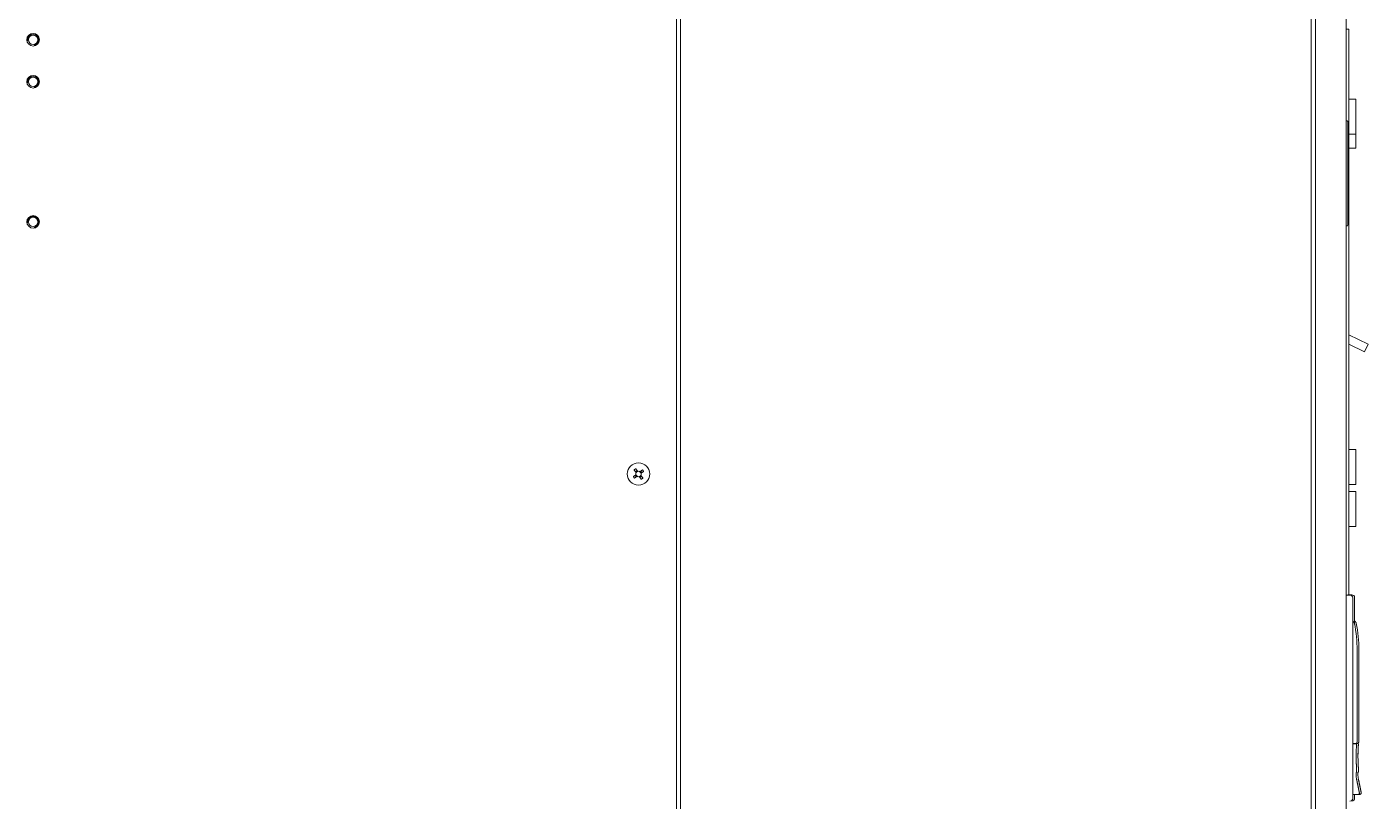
# Model space of a CAD drawing. Header units: millimetres. Extents: x 0 to 10092, y 0 to 7128.
# Drawn here: x 1191 to 2148, y 3208 to 3760 of the extents above; entities that cross this region are included whole.
import ezdxf

# ---------------------------------------------------------------- set-up
doc = ezdxf.new("R2010")
doc.units = ezdxf.units.MM
doc.header["$LTSCALE"] = 12
doc.layers.add('가시적인 것(ISO)', color=3, linetype='Continuous', lineweight=5, true_color=0x00ff00)
doc.layers.add('가시적인 좁은 것(ISO)', color=3, linetype='Continuous', lineweight=5, true_color=0x00ff00)

msp = doc.modelspace()

# ---------------------------------------------------------------- linework, layer by layer
at = {"layer": '가시적인 것(ISO)'}
for p, q in [((2107.443, 4031.209), (2107.443, 2631.209)), ((2110.443, 2541.209), (2110.443, 4031.209)), ((2132.443, 4031.209), (2132.443, 2541.209)), ((1654.443, 2934.209), (1654.443, 3948.209)), ((1657.443, 3951.209), (1657.443, 2931.209)), ((2132.443, 3756.295), (2132.453, 3756.295)), ((2132.453, 3758.709), (2134.443, 3758.709)), ((2134.443, 3355.004), (2134.443, 3758.709)), ((2132.443, 3750.027), (2132.453, 3750.027)), ((2132.453, 3750.027), (2132.453, 3724.849)), ((2132.443, 3724.849), (2132.453, 3724.849)), ((2132.443, 3714.156), (2132.453, 3714.156)), ((2132.453, 3714.156), (2132.453, 3705.517)), ((2132.443, 3705.517), (2132.453, 3705.517)), ((2132.453, 3705.517), (2132.453, 3693.809)), ((2134.443, 3708.709), (2139.443, 3708.709)), ((2139.443, 3683.709), (2139.443, 3708.709)), ((2133.043, 3693.309), (2132.443, 3693.309)), ((2133.543, 3692.809), (2133.543, 3618.809)), ((2134.443, 3683.709), (2139.443, 3683.709)), ((2139.443, 3673.709), (2139.443, 3683.709)), ((2134.443, 3673.709), (2139.443, 3673.709)), ((2133.043, 3618.309), (2132.443, 3618.309)), ((2132.443, 3616.656), (2132.453, 3616.656)), ((2132.443, 3607.964), (2132.453, 3607.964)), ((2132.443, 3566.404), (2132.453, 3566.404)), ((2132.443, 3559.188), (2132.453, 3559.188)), ((2134.443, 3540.656), (2148.139, 3533.778)), ((2145.447, 3528.416), (2134.443, 3533.942)), ((2148.139, 3533.778), (2145.447, 3528.416)), ((2132.443, 3517.628), (2132.453, 3517.628)), ((2134.443, 3458.709), (2139.443, 3458.709)), ((2139.443, 3433.709), (2139.443, 3458.709)), ((1624.503, 3438.226), (1623.809, 3439.125)), ((1623.835, 3439.324), (1625.588, 3440.676)), ((1625.785, 3442.197), (1624.433, 3443.95)), ((1624.459, 3444.149), (1625.359, 3444.843)), ((1626.455, 3439.551), (1624.702, 3438.2)), ((1625.896, 3439.138), (1625.046, 3440.24)), ((1625.371, 3442.756), (1626.474, 3443.606)), ((1625.558, 3444.817), (1626.909, 3443.064)), ((1629.327, 3437.601), (1627.976, 3439.354)), ((1629.514, 3439.662), (1628.412, 3438.812)), ((1628.431, 3442.867), (1630.184, 3444.219)), ((1628.99, 3443.281), (1629.84, 3442.178)), ((1629.101, 3440.221), (1630.452, 3438.468)), ((1631.051, 3443.094), (1629.298, 3441.743)), ((1630.426, 3438.269), (1629.527, 3437.576)), ((1630.383, 3444.193), (1631.076, 3443.293)), ((2134.443, 3433.709), (2139.443, 3433.709)), ((2134.443, 3428.709), (2139.443, 3428.709)), ((2139.443, 3403.709), (2139.443, 3428.709)), ((2134.443, 3403.709), (2139.443, 3403.709)), ((2135.16, 3354.785), (2132.443, 3354.809)), ((2133.743, 3354.798), (2133.743, 3355.01)), ((2136.46, 3354.987), (2133.743, 3355.01)), ((2137.143, 3338.209), (2137.143, 3352.786)), ((2138.443, 3338.41), (2138.443, 3352.987)), ((2137.143, 3338.209), (2137.143, 3224.209)), ((2138.443, 3338.41), (2138.443, 3333.834)), ((2138.443, 3333.252), (2138.443, 3333.252)), ((2140.243, 3315.409), (2140.243, 3250.209)), ((2141.543, 3315.61), (2141.543, 3250.41)), ((2137.778, 3248.709), (2137.143, 3248.709)), ((2137.143, 3248.622), (2137.811, 3248.616)), ((2137.778, 3248.709), (2138.275, 3248.709)), ((2138.275, 3248.709), (2138.743, 3248.709)), ((2138.443, 3248.709), (2138.443, 3248.611)), ((2139.493, 3248.91), (2139.575, 3248.91)), ((2139.575, 3248.91), (2140.043, 3248.91)), ((2139.843, 3248.103), (2139.843, 3247.803)), ((2141.143, 3248.304), (2141.143, 3248.004)), ((2141.143, 3248.004), (2141.143, 3247.803)), ((2139.843, 3231.616), (2139.843, 3228.457)), ((2141.143, 3231.817), (2141.143, 3228.659)), ((2141.143, 3228.659), (2141.143, 3228.457)), ((2137.143, 3209.633), (2137.143, 3224.209)), ((2139.922, 3223.041), (2139.922, 3223.041)), ((2139.922, 3223.041), (2139.951, 3222.9)), ((2141.222, 3223.242), (2141.222, 3223.242)), ((2141.222, 3223.242), (2141.251, 3223.101)), ((2136.46, 3207.834), (2136.009, 3207.83)), ((2141.127, 3212.516), (2137.143, 3212.377)), ((2142.427, 3212.516), (2138.443, 3212.377)), ((2138.443, 3209.834), (2138.443, 3212.422)), ((2142.427, 3212.717), (2141.596, 3212.688))]:
    msp.add_line(p, q, dxfattribs=at)
for centre, radius in [((1195.443, 3751.209), 4.5), ((1195.443, 3751.209), 3.323), ((1195.443, 3721.209), 4.5), ((1195.443, 3721.209), 3.323), ((1195.443, 3621.209), 4.5), ((1195.443, 3621.209), 3.323), ((1627.443, 3441.209), 8), ((1627.443, 3441.209), 8)]:
    msp.add_circle(centre, radius, dxfattribs=at)
for centre, radius, start, end in [((2133.043, 3692.809), 0.5, 0, 90), ((2133.043, 3618.809), 0.5, 270, 0), ((1623.922, 3439.212), 0.142, 127.628657, 217.628657), ((1624.546, 3444.037), 0.142, 127.628657, 217.628657), ((1624.615, 3438.312), 0.142, 217.628657, 307.628657), ((1625.057, 3440.249), 0.0142, 127.628657, 217.628657), ((1625.446, 3444.73), 0.142, 37.628657, 127.628657), ((1625.38, 3442.745), 0.0142, 127.628657, 217.628657), ((1627.443, 3441.209), 1.93, 149.213318, 196.043995), ((1627.443, 3441.209), 1.93, 196.043995, 239.21332), ((1627.443, 3441.209), 1.93, 106.043995, 149.213318), ((1625.907, 3439.147), 0.0142, 217.628657, 307.628657), ((1627.443, 3441.209), 1.93, 239.213318, 286.043995), ((1626.482, 3443.595), 0.0142, 37.628657, 127.628657), ((1627.443, 3441.209), 1.93, 59.213318, 106.043995), ((1627.443, 3441.209), 1.93, 286.043993, 329.213318), ((1628.403, 3438.824), 0.0142, 217.628657, 307.628657), ((1627.443, 3441.209), 1.93, 16.043995, 59.213318), ((1628.979, 3443.272), 0.0142, 37.628657, 127.628657), ((1627.443, 3441.209), 1.93, 329.213318, 16.043995), ((1629.44, 3437.688), 0.142, 217.628657, 307.628657), ((1629.505, 3439.673), 0.0142, 307.628657, 37.628657), ((1629.828, 3442.17), 0.0142, 307.628657, 37.628657), ((1630.27, 3444.106), 0.142, 37.628657, 127.628657), ((1630.34, 3438.382), 0.142, 307.628657, 37.628657), ((1630.964, 3443.206), 0.142, 307.628657, 37.628657), ((2135.143, 3352.786), 2, 0, 89.5), ((2136.443, 3352.987), 2, 0, 89.5), ((2045.041, 3315.409), 95.202, 0, 11.637031), ((2046.341, 3315.61), 95.202, 0, 11.637031), ((2138.743, 3250.209), 1.5, 270, 0), ((2140.043, 3250.41), 1.5, 270, 0), ((2139.543, 3231.616), 0.3, 7.091297, 7.74024), ((2140.843, 3231.817), 0.3, 7.091297, 7.74024), ((2135.143, 3209.633), 2, 270.5, 0), ((2136.443, 3209.834), 2, 270.5, 0)]:
    msp.add_arc(centre, radius, start, end, dxfattribs=at)
for centre, major_axis, ratio, start_param, end_param in [((2139.494, 3223.82), (0.298, 0.035), 0.0040812, 0, 0.0111792), ((2149.878, 3225.043), (1.108, -10.101), 0.9993357, 4.7202947, 4.8054241), ((2149.878, 3225.043), (-1.108, 10.101), 0.9993357, 1.5787037, 1.6638293), ((2140.794, 3224.022), (0.298, 0.035), 0.0040812, 0, 0.0111792), ((2151.178, 3225.244), (1.108, -10.101), 0.9993357, 4.7202947, 4.8054241), ((2151.178, 3225.244), (-1.108, 10.101), 0.9993357, 1.5787037, 1.6638293)]:
    msp.add_ellipse(centre, major_axis=major_axis, ratio=ratio, start_param=start_param, end_param=end_param, dxfattribs=at)
for points, degree in [([(2132.453, 3762.195), (2132.453, 3759.403), (2132.453, 3757.538), (2132.453, 3756.295)], 2), ([(2132.453, 3617.809), (2132.453, 3617.117), (2132.453, 3616.656)], 2), ([(2132.453, 3607.964), (2132.453, 3603.94), (2132.453, 3597.904), (2132.453, 3587.158)], 2), ([(2132.453, 3587.158), (2132.453, 3576.571), (2132.453, 3570.471), (2132.453, 3566.404)], 2), ([(2132.453, 3559.188), (2132.453, 3555.164), (2132.453, 3549.127), (2132.453, 3538.382)], 2), ([(2132.453, 3538.382), (2132.453, 3527.794), (2132.453, 3521.695), (2132.453, 3517.628)], 2), ([(2139.843, 3247.803), (2139.843, 3247.803), (2139.843, 3247.803), (2139.843, 3247.803)], 3), ([(2141.143, 3248.004), (2141.143, 3248.004), (2141.143, 3248.004), (2141.143, 3248.004)], 3), ([(2141.143, 3247.803), (2141.143, 3247.803), (2141.143, 3247.803), (2141.143, 3247.803)], 3), ([(2139.569, 3239.436), (2139.57, 3239.006), (2139.574, 3238.575), (2139.579, 3238.153)], 3), ([(2139.591, 3242.017), (2139.583, 3241.603), (2139.577, 3241.178), (2139.574, 3240.749)], 3), ([(2140.869, 3239.637), (2140.87, 3239.207), (2140.874, 3238.776), (2140.879, 3238.354)], 3), ([(2140.891, 3242.219), (2140.883, 3241.804), (2140.877, 3241.379), (2140.874, 3240.951)], 3), ([(2140.891, 3242.017), (2140.883, 3241.603), (2140.877, 3241.178), (2140.874, 3240.749)], 3), ([(2139.506, 3226.892), (2139.505, 3226.798), (2139.506, 3226.703), (2139.508, 3226.608)], 3), ([(2139.508, 3226.608), (2139.513, 3226.44), (2139.522, 3226.272), (2139.535, 3226.104)], 3), ([(2139.535, 3226.104), (2139.546, 3225.972), (2139.559, 3225.841), (2139.574, 3225.71)], 3), ([(2140.806, 3227.093), (2140.805, 3226.999), (2140.806, 3226.904), (2140.808, 3226.809)], 3), ([(2140.808, 3226.809), (2140.813, 3226.641), (2140.822, 3226.473), (2140.835, 3226.305)], 3), ([(2140.835, 3226.305), (2140.846, 3226.174), (2140.859, 3226.042), (2140.874, 3225.911)], 3), ([(2140.874, 3225.911), (2140.947, 3225.293), (2141.019, 3224.675), (2141.092, 3224.057)], 3), ([(2139.574, 3225.71), (2139.647, 3225.092), (2139.719, 3224.474), (2139.792, 3223.856)], 3)]:
    msp.add_open_spline(points, degree=degree, dxfattribs=at)
for points, knots in [([(2137.143, 3336.035), (2137.28, 3335.974), (2137.41, 3335.897), (2137.699, 3335.679), (2137.85, 3335.522), (2138.092, 3335.173), (2138.186, 3334.976), (2138.261, 3334.72), (2138.275, 3334.666), (2138.286, 3334.613)], [0.08368968, 0.08368968, 0.08368968, 0.08368968, 0.12849057, 0.12849057, 0.19221922, 0.19221922, 0.25594646, 0.25594646, 0.27242895, 0.27242895, 0.27242895, 0.27242895]), ([(2138.443, 3336.236), (2138.58, 3336.175), (2138.71, 3336.098), (2138.999, 3335.881), (2139.15, 3335.723), (2139.392, 3335.374), (2139.486, 3335.178), (2139.561, 3334.921), (2139.575, 3334.868), (2139.586, 3334.814)], [0.08368968, 0.08368968, 0.08368968, 0.08368968, 0.12849057, 0.12849057, 0.19221922, 0.19221922, 0.25594646, 0.25594646, 0.27242895, 0.27242895, 0.27242895, 0.27242895]), ([(2137.811, 3248.616), (2137.873, 3248.616), (2137.934, 3248.615), (2137.995, 3248.614), (2138.021, 3248.614), (2138.047, 3248.614), (2138.073, 3248.614), (2138.141, 3248.613), (2138.209, 3248.613), (2138.274, 3248.612), (2138.29, 3248.612), (2138.307, 3248.612), (2138.323, 3248.612), (2138.394, 3248.611), (2138.462, 3248.61), (2138.526, 3248.61), (2138.533, 3248.61), (2138.541, 3248.61), (2138.549, 3248.61), (2138.619, 3248.609), (2138.683, 3248.608), (2138.74, 3248.608), (2138.797, 3248.607), (2138.847, 3248.607), (2138.889, 3248.607), (2138.892, 3248.607), (2138.896, 3248.607), (2138.899, 3248.607), (2138.936, 3248.606), (2138.966, 3248.606), (2138.989, 3248.606), (2138.993, 3248.606), (2138.997, 3248.606), (2139.001, 3248.606), (2139.019, 3248.606), (2139.03, 3248.605), (2139.035, 3248.605)], [0, 0, 0, 0, 0.0993052, 0.0993052, 0.0993052, 0.1428571, 0.1428571, 0.1428571, 0.2565126, 0.2565126, 0.2565126, 0.2857143, 0.2857143, 0.2857143, 0.4132418, 0.4132418, 0.4132418, 0.4285714, 0.4285714, 0.4285714, 0.5714286, 0.5714286, 0.5714286, 0.7142857, 0.7142857, 0.7142857, 0.7266616, 0.7266616, 0.7266616, 0.8571429, 0.8571429, 0.8571429, 0.883636, 0.883636, 0.883636, 1, 1, 1, 1]), ([(2139.035, 3248.605), (2139.167, 3248.604), (2139.257, 3248.603), (2139.306, 3248.603), (2139.308, 3248.603), (2139.31, 3248.603), (2139.312, 3248.603), (2139.336, 3248.603), (2139.342, 3248.603), (2139.347, 3248.603)], [0, 0, 0, 0, 0.31768194, 0.31768194, 0.31768194, 0.33333333, 0.33333333, 0.33333333, 0.50000067, 0.50000067, 0.50000067, 0.50000067]), ([(2139.035, 3248.605), (2139.035, 3248.605), (2139.035, 3248.605), (2139.036, 3248.605), (2139.036, 3248.605), (2139.037, 3248.605), (2139.038, 3248.605), (2139.039, 3248.605), (2139.04, 3248.605), (2139.044, 3248.605), (2139.047, 3248.605), (2139.106, 3248.605), (2139.154, 3248.604), (2139.248, 3248.604), (2139.288, 3248.603), (2139.33, 3248.603), (2139.341, 3248.603), (2139.346, 3248.603), (2139.346, 3248.603), (2139.347, 3248.603)], [0, 0, 0, 0, 0.00060261, 0.00060261, 0.00180784, 0.00180784, 0.0042183, 0.0042183, 0.0090392, 0.0090392, 0.02027566, 0.02027566, 0.25999878, 0.25999878, 0.57964213, 0.57964213, 0.79272711, 0.79272711, 0.86375292, 0.86375292, 0.86375292, 0.86375292]), ([(2139.298, 3248.816), (2139.323, 3248.815), (2139.348, 3248.815), (2139.373, 3248.815), (2139.441, 3248.814), (2139.509, 3248.814), (2139.574, 3248.813), (2139.59, 3248.813), (2139.607, 3248.813), (2139.623, 3248.813), (2139.694, 3248.812), (2139.762, 3248.812), (2139.826, 3248.811), (2139.833, 3248.811), (2139.841, 3248.811), (2139.849, 3248.811), (2139.919, 3248.81), (2139.983, 3248.81), (2140.04, 3248.809), (2140.097, 3248.809), (2140.147, 3248.808), (2140.189, 3248.808), (2140.192, 3248.808), (2140.196, 3248.808), (2140.199, 3248.808), (2140.236, 3248.807), (2140.266, 3248.807), (2140.289, 3248.807), (2140.293, 3248.807), (2140.297, 3248.807), (2140.301, 3248.807), (2140.319, 3248.807), (2140.33, 3248.807), (2140.335, 3248.807)], [0.10109275, 0.10109275, 0.10109275, 0.10109275, 0.14285714, 0.14285714, 0.14285714, 0.2565126, 0.2565126, 0.2565126, 0.28571429, 0.28571429, 0.28571429, 0.41324176, 0.41324176, 0.41324176, 0.42857143, 0.42857143, 0.42857143, 0.57142857, 0.57142857, 0.57142857, 0.71428571, 0.71428571, 0.71428571, 0.72666163, 0.72666163, 0.72666163, 0.85714286, 0.85714286, 0.85714286, 0.88363603, 0.88363603, 0.88363603, 1, 1, 1, 1]), ([(2139.347, 3248.603), (2139.373, 3248.602), (2139.398, 3248.6), (2139.448, 3248.592), (2139.473, 3248.586), (2139.547, 3248.562), (2139.596, 3248.537), (2139.681, 3248.475), (2139.719, 3248.436), (2139.781, 3248.349), (2139.805, 3248.3), (2139.835, 3248.202), (2139.843, 3248.152), (2139.843, 3248.103)], [0, 0, 0, 0, 0.00768066, 0.00768066, 0.015185243, 0.015185243, 0.031117114, 0.031117114, 0.047047527, 0.047047527, 0.06301884, 0.06301884, 0.077799015, 0.077799015, 0.077799015, 0.077799015]), ([(2139.842, 3247.782), (2139.842, 3247.782), (2139.842, 3247.782), (2139.842, 3247.782), (2139.842, 3247.782), (2139.842, 3247.78), (2139.842, 3247.778), (2139.841, 3247.762), (2139.839, 3247.739), (2139.83, 3247.6), (2139.816, 3247.389), (2139.775, 3246.732), (2139.747, 3246.248), (2139.689, 3245.087), (2139.659, 3244.396), (2139.609, 3242.898), (2139.589, 3242.071), (2139.568, 3240.387), (2139.566, 3239.51), (2139.581, 3237.816), (2139.598, 3236.977), (2139.643, 3235.438), (2139.672, 3234.72), (2139.73, 3233.489), (2139.759, 3232.962), (2139.807, 3232.164), (2139.825, 3231.884), (2139.839, 3231.675), (2139.842, 3231.637), (2139.842, 3231.636), (2139.842, 3231.636), (2139.842, 3231.636)], [0.0059727, 0.0059727, 0.0059727, 0.0059727, 0.0062599, 0.0062599, 0.0145494, 0.0145494, 0.0394204, 0.0394204, 0.114104, 0.114104, 0.3401283, 0.3401283, 0.599183, 0.599183, 0.8571297, 0.8571297, 1.1146847, 1.1146847, 1.3713372, 1.3713372, 1.6274508, 1.6274508, 1.8839529, 1.8839529, 2.1413601, 2.1413601, 2.3993318, 2.3993318, 2.5270512, 2.5270512, 2.5278791, 2.5278791, 2.5278791, 2.5278791]), ([(2139.843, 3247.803), (2139.843, 3247.799), (2139.843, 3247.795), (2139.842, 3247.79), (2139.842, 3247.789), (2139.842, 3247.787), (2139.842, 3247.786), (2139.842, 3247.785), (2139.842, 3247.785), (2139.842, 3247.785), (2139.842, 3247.784), (2139.842, 3247.784), (2139.842, 3247.784), (2139.842, 3247.784), (2139.842, 3247.784), (2139.842, 3247.783), (2139.842, 3247.783), (2139.842, 3247.783), (2139.842, 3247.783), (2139.842, 3247.783), (2139.842, 3247.783), (2139.842, 3247.783), (2139.842, 3247.782), (2139.842, 3247.782), (2139.842, 3247.781), (2139.842, 3247.777), (2139.841, 3247.771), (2139.839, 3247.733), (2139.835, 3247.675), (2139.826, 3247.536), (2139.821, 3247.469), (2139.816, 3247.391)], [0, 0, 0, 0, 0.00112243, 0.00112243, 0.00154342, 0.00154342, 0.00170144, 0.00170144, 0.0018143, 0.0018143, 0.00187073, 0.00187073, 0.00192728, 0.00192728, 0.00204152, 0.00204152, 0.00249696, 0.00249696, 0.00297949, 0.00297949, 0.00442689, 0.00442689, 0.00876895, 0.00876895, 0.02179552, 0.02179552, 0.06088535, 0.06088535, 0.17843174, 0.17843174, 0.25421406, 0.25421406, 0.25421406, 0.25421406]), ([(2140.335, 3248.807), (2140.467, 3248.805), (2140.557, 3248.805), (2140.606, 3248.804), (2140.608, 3248.804), (2140.61, 3248.804), (2140.612, 3248.804), (2140.636, 3248.804), (2140.642, 3248.804), (2140.647, 3248.804)], [0, 0, 0, 0, 0.31768194, 0.31768194, 0.31768194, 0.33333333, 0.33333333, 0.33333333, 0.50000067, 0.50000067, 0.50000067, 0.50000067]), ([(2140.335, 3248.807), (2140.335, 3248.807), (2140.335, 3248.807), (2140.336, 3248.807), (2140.336, 3248.807), (2140.337, 3248.807), (2140.338, 3248.807), (2140.339, 3248.807), (2140.34, 3248.807), (2140.344, 3248.807), (2140.347, 3248.807), (2140.406, 3248.806), (2140.454, 3248.806), (2140.548, 3248.805), (2140.588, 3248.804), (2140.63, 3248.804), (2140.641, 3248.804), (2140.646, 3248.804), (2140.646, 3248.804), (2140.647, 3248.804)], [0, 0, 0, 0, 0.00060261, 0.00060261, 0.00180784, 0.00180784, 0.0042183, 0.0042183, 0.0090392, 0.0090392, 0.02027566, 0.02027566, 0.25999878, 0.25999878, 0.57964213, 0.57964213, 0.79272711, 0.79272711, 0.86375292, 0.86375292, 0.86375292, 0.86375292]), ([(2140.647, 3248.804), (2140.673, 3248.804), (2140.698, 3248.801), (2140.748, 3248.793), (2140.773, 3248.787), (2140.847, 3248.763), (2140.896, 3248.739), (2140.981, 3248.676), (2141.019, 3248.637), (2141.081, 3248.55), (2141.105, 3248.501), (2141.135, 3248.403), (2141.143, 3248.353), (2141.143, 3248.304)], [0, 0, 0, 0, 0.00768066, 0.00768066, 0.015185243, 0.015185243, 0.031117114, 0.031117114, 0.047047527, 0.047047527, 0.06301884, 0.06301884, 0.077799015, 0.077799015, 0.077799015, 0.077799015]), ([(2141.142, 3247.983), (2141.142, 3247.983), (2141.142, 3247.983), (2141.142, 3247.983), (2141.142, 3247.983), (2141.142, 3247.981), (2141.142, 3247.979), (2141.141, 3247.963), (2141.139, 3247.94), (2141.13, 3247.802), (2141.116, 3247.59), (2141.075, 3246.934), (2141.047, 3246.449), (2140.989, 3245.288), (2140.959, 3244.598), (2140.909, 3243.099), (2140.889, 3242.272), (2140.868, 3240.589), (2140.866, 3239.712), (2140.881, 3238.017), (2140.898, 3237.178), (2140.943, 3235.64), (2140.972, 3234.921), (2141.03, 3233.69), (2141.059, 3233.163), (2141.107, 3232.365), (2141.125, 3232.085), (2141.139, 3231.876), (2141.142, 3231.838), (2141.142, 3231.837), (2141.142, 3231.837), (2141.142, 3231.837)], [0.0059727, 0.0059727, 0.0059727, 0.0059727, 0.0062599, 0.0062599, 0.0145494, 0.0145494, 0.0394204, 0.0394204, 0.114104, 0.114104, 0.3401283, 0.3401283, 0.599183, 0.599183, 0.8571297, 0.8571297, 1.1146847, 1.1146847, 1.3713372, 1.3713372, 1.6274508, 1.6274508, 1.8839529, 1.8839529, 2.1413601, 2.1413601, 2.3993318, 2.3993318, 2.5270512, 2.5270512, 2.5278791, 2.5278791, 2.5278791, 2.5278791]), ([(2141.142, 3247.782), (2141.142, 3247.782), (2141.142, 3247.782), (2141.142, 3247.782), (2141.142, 3247.782), (2141.142, 3247.78), (2141.142, 3247.778), (2141.141, 3247.762), (2141.139, 3247.739), (2141.13, 3247.6), (2141.116, 3247.389), (2141.075, 3246.732), (2141.047, 3246.248), (2140.989, 3245.087), (2140.959, 3244.396), (2140.909, 3242.898), (2140.889, 3242.071), (2140.873, 3240.761), (2140.869, 3240.283), (2140.869, 3239.804)], [0.0059727, 0.0059727, 0.0059727, 0.0059727, 0.0062599, 0.0062599, 0.0145494, 0.0145494, 0.0394204, 0.0394204, 0.114104, 0.114104, 0.3401283, 0.3401283, 0.599183, 0.599183, 0.8571297, 0.8571297, 1.1146847, 1.1146847, 1.257289, 1.257289, 1.257289, 1.257289]), ([(2141.143, 3248.004), (2141.143, 3248), (2141.143, 3247.997), (2141.142, 3247.991), (2141.142, 3247.99), (2141.142, 3247.988), (2141.142, 3247.988), (2141.142, 3247.987), (2141.142, 3247.986), (2141.142, 3247.986), (2141.142, 3247.986), (2141.142, 3247.985), (2141.142, 3247.985), (2141.142, 3247.985), (2141.142, 3247.985), (2141.142, 3247.984), (2141.142, 3247.984), (2141.142, 3247.984), (2141.142, 3247.984), (2141.142, 3247.984), (2141.142, 3247.984), (2141.142, 3247.984), (2141.142, 3247.984), (2141.142, 3247.983), (2141.142, 3247.982), (2141.142, 3247.978), (2141.141, 3247.972), (2141.139, 3247.934), (2141.135, 3247.877), (2141.126, 3247.737), (2141.121, 3247.671), (2141.116, 3247.592)], [0, 0, 0, 0, 0.00112243, 0.00112243, 0.00154342, 0.00154342, 0.00170144, 0.00170144, 0.0018143, 0.0018143, 0.00187073, 0.00187073, 0.00192728, 0.00192728, 0.00204152, 0.00204152, 0.00249696, 0.00249696, 0.00297949, 0.00297949, 0.00442689, 0.00442689, 0.00876895, 0.00876895, 0.02179552, 0.02179552, 0.06088535, 0.06088535, 0.17843174, 0.17843174, 0.25421405, 0.25421405, 0.25421405, 0.25421405]), ([(2141.143, 3247.803), (2141.143, 3247.799), (2141.143, 3247.795), (2141.142, 3247.79), (2141.142, 3247.789), (2141.142, 3247.787), (2141.142, 3247.786), (2141.142, 3247.785), (2141.142, 3247.785), (2141.142, 3247.785), (2141.142, 3247.784), (2141.142, 3247.784), (2141.142, 3247.784), (2141.142, 3247.784), (2141.142, 3247.784), (2141.142, 3247.783), (2141.142, 3247.783), (2141.142, 3247.783), (2141.142, 3247.783), (2141.142, 3247.783), (2141.142, 3247.783), (2141.142, 3247.783), (2141.142, 3247.782), (2141.142, 3247.782), (2141.142, 3247.781), (2141.142, 3247.777), (2141.141, 3247.771), (2141.139, 3247.733), (2141.135, 3247.675), (2141.126, 3247.536), (2141.121, 3247.469), (2141.116, 3247.391)], [0, 0, 0, 0, 0.00112243, 0.00112243, 0.00154342, 0.00154342, 0.00170144, 0.00170144, 0.0018143, 0.0018143, 0.00187073, 0.00187073, 0.00192728, 0.00192728, 0.00204152, 0.00204152, 0.00249696, 0.00249696, 0.00297949, 0.00297949, 0.00442689, 0.00442689, 0.00876895, 0.00876895, 0.02179552, 0.02179552, 0.06088535, 0.06088535, 0.17843174, 0.17843174, 0.25421405, 0.25421405, 0.25421405, 0.25421405]), ([(2139.602, 3236.887), (2139.615, 3236.35), (2139.631, 3235.832), (2139.675, 3234.632), (2139.705, 3233.979), (2139.762, 3232.9), (2139.789, 3232.462), (2139.827, 3231.855), (2139.839, 3231.678), (2139.842, 3231.638), (2139.842, 3231.637), (2139.842, 3231.636), (2139.842, 3231.636), (2139.842, 3231.635), (2139.842, 3231.635), (2139.842, 3231.635), (2139.842, 3231.635), (2139.842, 3231.634), (2139.842, 3231.634), (2139.842, 3231.634), (2139.842, 3231.633), (2139.842, 3231.632), (2139.842, 3231.63), (2139.843, 3231.627), (2139.843, 3231.625), (2139.843, 3231.621), (2139.843, 3231.618), (2139.843, 3231.616)], [1.55410943, 1.55410943, 1.55410943, 1.55410943, 1.72530354, 1.72530354, 1.98213683, 1.98213683, 2.23983564, 2.23983564, 2.49785484, 2.49785484, 2.52967551, 2.52967551, 2.5311671, 2.5311671, 2.5312961, 2.5312961, 2.53140988, 2.53140988, 2.53146661, 2.53146661, 2.53158141, 2.53158141, 2.53203573, 2.53203573, 2.53254077, 2.53254077, 2.53334298, 2.53334298, 2.53334298, 2.53334298]), ([(2140.902, 3237.088), (2140.915, 3236.551), (2140.931, 3236.034), (2140.975, 3234.834), (2141.005, 3234.18), (2141.062, 3233.102), (2141.089, 3232.663), (2141.127, 3232.056), (2141.139, 3231.88), (2141.142, 3231.84), (2141.142, 3231.838), (2141.142, 3231.837), (2141.142, 3231.837), (2141.142, 3231.836), (2141.142, 3231.836), (2141.142, 3231.836), (2141.142, 3231.836), (2141.142, 3231.836), (2141.142, 3231.836), (2141.142, 3231.835), (2141.142, 3231.835), (2141.142, 3231.833), (2141.142, 3231.831), (2141.143, 3231.828), (2141.143, 3231.826), (2141.143, 3231.822), (2141.143, 3231.819), (2141.143, 3231.817)], [1.55410943, 1.55410943, 1.55410943, 1.55410943, 1.72530354, 1.72530354, 1.98213683, 1.98213683, 2.23983564, 2.23983564, 2.49785484, 2.49785484, 2.52967551, 2.52967551, 2.5311671, 2.5311671, 2.5312961, 2.5312961, 2.53140988, 2.53140988, 2.53146661, 2.53146661, 2.53158141, 2.53158141, 2.53203573, 2.53203573, 2.53254077, 2.53254077, 2.53334298, 2.53334298, 2.53334298, 2.53334298]), ([(2139.57, 3228.16), (2139.57, 3228.16), (2139.57, 3228.16), (2139.57, 3228.158), (2139.568, 3228.152), (2139.565, 3228.132), (2139.562, 3228.114), (2139.555, 3228.056), (2139.55, 3228.01), (2139.54, 3227.888), (2139.535, 3227.804), (2139.524, 3227.598), (2139.519, 3227.468), (2139.511, 3227.192), (2139.508, 3227.043), (2139.506, 3226.892)], [0.02903481, 0.02903481, 0.02903481, 0.02903481, 0.03080986, 0.03080986, 0.0404091, 0.0404091, 0.05616435, 0.05616435, 0.08082487, 0.08082487, 0.11473216, 0.11473216, 0.15839597, 0.15839597, 0.20408351, 0.20408351, 0.20408351, 0.20408351]), ([(2139.559, 3228.092), (2139.559, 3228.092), (2139.559, 3228.092), (2139.555, 3228.056), (2139.55, 3228.01), (2139.54, 3227.888), (2139.535, 3227.804), (2139.524, 3227.598), (2139.519, 3227.468), (2139.511, 3227.192), (2139.508, 3227.043), (2139.506, 3226.892)], [0.05584143, 0.05584143, 0.05584143, 0.05584143, 0.05615912, 0.05615912, 0.08082306, 0.08082306, 0.11472267, 0.11472267, 0.15838504, 0.15838504, 0.20408683, 0.20408683, 0.20408683, 0.20408683]), ([(2139.725, 3228.219), (2139.721, 3228.216), (2139.716, 3228.212), (2139.697, 3228.198), (2139.697, 3228.198), (2139.697, 3228.198), (2139.697, 3228.197), (2139.67, 3228.177), (2139.624, 3228.142), (2139.559, 3228.092)], [0.50000003, 0.50000003, 0.50000003, 0.50000003, 0.66666667, 0.66666667, 0.66666667, 0.66857922, 0.66857922, 0.66857922, 0.90732824, 0.90732824, 0.90732824, 0.90732824]), ([(2139.725, 3228.219), (2139.723, 3228.218), (2139.723, 3228.218), (2139.707, 3228.205), (2139.679, 3228.184), (2139.613, 3228.133), (2139.588, 3228.114), (2139.559, 3228.092)], [0, 0, 0, 0, 0.12208367, 0.12208367, 0.46595738, 0.46595738, 0.62984502, 0.62984502, 0.62984502, 0.62984502]), ([(2139.843, 3228.457), (2139.843, 3228.425), (2139.837, 3228.392), (2139.817, 3228.332), (2139.802, 3228.303), (2139.774, 3228.266), (2139.766, 3228.256), (2139.746, 3228.237), (2139.736, 3228.227), (2139.725, 3228.219)], [0, 0, 0, 0, 0.009692692, 0.009692692, 0.019246995, 0.019246995, 0.023304407, 0.023304407, 0.027438513, 0.027438513, 0.027438513, 0.027438513]), ([(2140.87, 3228.361), (2140.87, 3228.361), (2140.87, 3228.361), (2140.87, 3228.359), (2140.868, 3228.354), (2140.865, 3228.334), (2140.862, 3228.315), (2140.855, 3228.257), (2140.85, 3228.211), (2140.84, 3228.089), (2140.835, 3228.006), (2140.824, 3227.799), (2140.819, 3227.669), (2140.811, 3227.393), (2140.808, 3227.244), (2140.806, 3227.093)], [0.02903481, 0.02903481, 0.02903481, 0.02903481, 0.03080986, 0.03080986, 0.0404091, 0.0404091, 0.05616435, 0.05616435, 0.08082487, 0.08082487, 0.11473216, 0.11473216, 0.15839597, 0.15839597, 0.20408351, 0.20408351, 0.20408351, 0.20408351]), ([(2140.859, 3228.294), (2140.859, 3228.293), (2140.859, 3228.293), (2140.855, 3228.257), (2140.85, 3228.211), (2140.84, 3228.089), (2140.835, 3228.006), (2140.824, 3227.799), (2140.819, 3227.669), (2140.811, 3227.393), (2140.808, 3227.244), (2140.806, 3227.093)], [0.05584143, 0.05584143, 0.05584143, 0.05584143, 0.05615912, 0.05615912, 0.08082306, 0.08082306, 0.11472267, 0.11472267, 0.15838504, 0.15838504, 0.20408683, 0.20408683, 0.20408683, 0.20408683]), ([(2140.87, 3228.16), (2140.87, 3228.16), (2140.87, 3228.16), (2140.87, 3228.158), (2140.868, 3228.152), (2140.865, 3228.132), (2140.862, 3228.114), (2140.855, 3228.056), (2140.85, 3228.01), (2140.84, 3227.888), (2140.835, 3227.804), (2140.824, 3227.598), (2140.819, 3227.468), (2140.811, 3227.199), (2140.808, 3227.058), (2140.806, 3226.916)], [0.02903481, 0.02903481, 0.02903481, 0.02903481, 0.03080986, 0.03080986, 0.0404091, 0.0404091, 0.05616435, 0.05616435, 0.08082487, 0.08082487, 0.11473216, 0.11473216, 0.15839597, 0.15839597, 0.2017147, 0.2017147, 0.2017147, 0.2017147]), ([(2140.859, 3228.092), (2140.859, 3228.092), (2140.859, 3228.092), (2140.855, 3228.056), (2140.85, 3228.01), (2140.84, 3227.888), (2140.835, 3227.804), (2140.824, 3227.598), (2140.819, 3227.468), (2140.811, 3227.199), (2140.808, 3227.058), (2140.806, 3226.916)], [0.05584143, 0.05584143, 0.05584143, 0.05584143, 0.05615912, 0.05615912, 0.08082306, 0.08082306, 0.11472267, 0.11472267, 0.15838504, 0.15838504, 0.20171837, 0.20171837, 0.20171837, 0.20171837]), ([(2141.025, 3228.42), (2141.021, 3228.417), (2141.016, 3228.413), (2140.997, 3228.399), (2140.997, 3228.399), (2140.997, 3228.399), (2140.997, 3228.399), (2140.97, 3228.378), (2140.924, 3228.343), (2140.859, 3228.294)], [0.50000003, 0.50000003, 0.50000003, 0.50000003, 0.66666667, 0.66666667, 0.66666667, 0.66857922, 0.66857922, 0.66857922, 0.90732824, 0.90732824, 0.90732824, 0.90732824]), ([(2141.025, 3228.42), (2141.023, 3228.419), (2141.023, 3228.419), (2141.007, 3228.407), (2140.979, 3228.385), (2140.913, 3228.335), (2140.888, 3228.316), (2140.859, 3228.294)], [0, 0, 0, 0, 0.12208367, 0.12208367, 0.46595738, 0.46595738, 0.62984502, 0.62984502, 0.62984502, 0.62984502]), ([(2141.025, 3228.219), (2141.021, 3228.216), (2141.016, 3228.212), (2140.997, 3228.198), (2140.997, 3228.198), (2140.997, 3228.198), (2140.997, 3228.197), (2140.97, 3228.177), (2140.924, 3228.142), (2140.859, 3228.092)], [0.50000003, 0.50000003, 0.50000003, 0.50000003, 0.66666667, 0.66666667, 0.66666667, 0.66857922, 0.66857922, 0.66857922, 0.90732824, 0.90732824, 0.90732824, 0.90732824]), ([(2141.025, 3228.219), (2141.023, 3228.218), (2141.023, 3228.218), (2141.007, 3228.205), (2140.979, 3228.184), (2140.913, 3228.133), (2140.888, 3228.114), (2140.859, 3228.092)], [0, 0, 0, 0, 0.12208367, 0.12208367, 0.46595738, 0.46595738, 0.62984502, 0.62984502, 0.62984502, 0.62984502]), ([(2141.143, 3228.659), (2141.143, 3228.626), (2141.137, 3228.594), (2141.117, 3228.533), (2141.102, 3228.504), (2141.074, 3228.468), (2141.066, 3228.457), (2141.046, 3228.438), (2141.036, 3228.429), (2141.025, 3228.42)], [0, 0, 0, 0, 0.009692692, 0.009692692, 0.019246995, 0.019246995, 0.023304407, 0.023304407, 0.027438513, 0.027438513, 0.027438513, 0.027438513]), ([(2141.143, 3228.457), (2141.143, 3228.425), (2141.137, 3228.392), (2141.117, 3228.332), (2141.102, 3228.303), (2141.074, 3228.266), (2141.066, 3228.256), (2141.046, 3228.237), (2141.036, 3228.227), (2141.025, 3228.219)], [0, 0, 0, 0, 0.009692692, 0.009692692, 0.019246995, 0.019246995, 0.023304407, 0.023304407, 0.027438513, 0.027438513, 0.027438513, 0.027438513]), ([(2139.951, 3222.9), (2139.98, 3222.755), (2140.01, 3222.609), (2140.04, 3222.464), (2140.07, 3222.319), (2140.099, 3222.174), (2140.129, 3222.029), (2140.159, 3221.884), (2140.188, 3221.74), (2140.218, 3221.595), (2140.248, 3221.451), (2140.277, 3221.307), (2140.306, 3221.164), (2140.336, 3221.021), (2140.365, 3220.878), (2140.394, 3220.736), (2140.423, 3220.594), (2140.452, 3220.453), (2140.481, 3220.313), (2140.51, 3220.173), (2140.538, 3220.033), (2140.567, 3219.895), (2140.595, 3219.757), (2140.623, 3219.62), (2140.651, 3219.484), (2140.679, 3219.348), (2140.707, 3219.213), (2140.734, 3219.08), (2140.761, 3218.946), (2140.788, 3218.814), (2140.815, 3218.684), (2140.842, 3218.554), (2140.868, 3218.425), (2140.894, 3218.297), (2140.92, 3218.17), (2140.946, 3218.045), (2140.972, 3217.921), (2140.997, 3217.797), (2141.022, 3217.675), (2141.047, 3217.555), (2141.071, 3217.435), (2141.095, 3217.317), (2141.119, 3217.201), (2141.143, 3217.085), (2141.166, 3216.971), (2141.189, 3216.86), (2141.212, 3216.748), (2141.235, 3216.638), (2141.256, 3216.531), (2141.278, 3216.424), (2141.3, 3216.319), (2141.321, 3216.217), (2141.342, 3216.114), (2141.363, 3216.014), (2141.383, 3215.917), (2141.403, 3215.819), (2141.422, 3215.724), (2141.441, 3215.632), (2141.46, 3215.539), (2141.478, 3215.45), (2141.496, 3215.362), (2141.514, 3215.275), (2141.531, 3215.191), (2141.548, 3215.11), (2141.565, 3215.028), (2141.581, 3214.949), (2141.596, 3214.873), (2141.612, 3214.797), (2141.627, 3214.724), (2141.641, 3214.654), (2141.656, 3214.584), (2141.669, 3214.517), (2141.683, 3214.453), (2141.696, 3214.389), (2141.708, 3214.328), (2141.72, 3214.27), (2141.732, 3214.212), (2141.743, 3214.157), (2141.754, 3214.105), (2141.765, 3214.053), (2141.775, 3214.004), (2141.784, 3213.959), (2141.793, 3213.913), (2141.802, 3213.871), (2141.81, 3213.831), (2141.818, 3213.792), (2141.826, 3213.756), (2141.832, 3213.723), (2141.839, 3213.69), (2141.845, 3213.661), (2141.85, 3213.634), (2141.856, 3213.608), (2141.861, 3213.585), (2141.865, 3213.565), (2141.869, 3213.546), (2141.872, 3213.529), (2141.875, 3213.516), (2141.878, 3213.503), (2141.88, 3213.493), (2141.881, 3213.486), (2141.882, 3213.479), (2141.883, 3213.477), (2141.883, 3213.476)], [0, 0, 0, 0, 0.01470588, 0.01470588, 0.01470588, 0.02941176, 0.02941176, 0.02941176, 0.04411765, 0.04411765, 0.04411765, 0.05882353, 0.05882353, 0.05882353, 0.07352941, 0.07352941, 0.07352941, 0.08823529, 0.08823529, 0.08823529, 0.10294118, 0.10294118, 0.10294118, 0.11764706, 0.11764706, 0.11764706, 0.13235294, 0.13235294, 0.13235294, 0.14705882, 0.14705882, 0.14705882, 0.16176471, 0.16176471, 0.16176471, 0.17647059, 0.17647059, 0.17647059, 0.19117647, 0.19117647, 0.19117647, 0.20588235, 0.20588235, 0.20588235, 0.22058824, 0.22058824, 0.22058824, 0.23529412, 0.23529412, 0.23529412, 0.25, 0.25, 0.25, 0.26470588, 0.26470588, 0.26470588, 0.27941176, 0.27941176, 0.27941176, 0.29411765, 0.29411765, 0.29411765, 0.30882353, 0.30882353, 0.30882353, 0.32352941, 0.32352941, 0.32352941, 0.33823529, 0.33823529, 0.33823529, 0.35294118, 0.35294118, 0.35294118, 0.36764706, 0.36764706, 0.36764706, 0.38235294, 0.38235294, 0.38235294, 0.39705882, 0.39705882, 0.39705882, 0.41176471, 0.41176471, 0.41176471, 0.42647059, 0.42647059, 0.42647059, 0.44117647, 0.44117647, 0.44117647, 0.45588235, 0.45588235, 0.45588235, 0.47058824, 0.47058824, 0.47058824, 0.48529412, 0.48529412, 0.48529412, 0.49999997, 0.49999997, 0.49999997, 0.49999997]), ([(2141.251, 3223.101), (2141.28, 3222.956), (2141.31, 3222.811), (2141.34, 3222.665), (2141.37, 3222.52), (2141.399, 3222.375), (2141.429, 3222.23), (2141.459, 3222.085), (2141.488, 3221.941), (2141.518, 3221.797), (2141.548, 3221.652), (2141.577, 3221.509), (2141.606, 3221.365), (2141.636, 3221.222), (2141.665, 3221.079), (2141.694, 3220.938), (2141.723, 3220.796), (2141.752, 3220.654), (2141.781, 3220.514), (2141.81, 3220.374), (2141.838, 3220.235), (2141.867, 3220.096), (2141.895, 3219.958), (2141.923, 3219.821), (2141.951, 3219.685), (2141.979, 3219.549), (2142.007, 3219.414), (2142.034, 3219.281), (2142.061, 3219.148), (2142.088, 3219.016), (2142.115, 3218.885), (2142.142, 3218.755), (2142.168, 3218.626), (2142.194, 3218.499), (2142.22, 3218.371), (2142.246, 3218.246), (2142.272, 3218.122), (2142.297, 3217.998), (2142.322, 3217.876), (2142.347, 3217.756), (2142.371, 3217.636), (2142.395, 3217.518), (2142.419, 3217.402), (2142.443, 3217.286), (2142.466, 3217.173), (2142.489, 3217.061), (2142.512, 3216.949), (2142.535, 3216.84), (2142.556, 3216.732), (2142.578, 3216.625), (2142.6, 3216.52), (2142.621, 3216.418), (2142.642, 3216.315), (2142.663, 3216.215), (2142.683, 3216.118), (2142.703, 3216.02), (2142.722, 3215.925), (2142.741, 3215.833), (2142.76, 3215.74), (2142.778, 3215.651), (2142.796, 3215.564), (2142.814, 3215.477), (2142.831, 3215.392), (2142.848, 3215.311), (2142.865, 3215.229), (2142.881, 3215.15), (2142.896, 3215.075), (2142.912, 3214.999), (2142.927, 3214.926), (2142.941, 3214.856), (2142.956, 3214.786), (2142.969, 3214.718), (2142.983, 3214.654), (2142.996, 3214.59), (2143.008, 3214.529), (2143.02, 3214.471), (2143.032, 3214.413), (2143.043, 3214.358), (2143.054, 3214.306), (2143.065, 3214.254), (2143.075, 3214.205), (2143.084, 3214.16), (2143.093, 3214.114), (2143.102, 3214.072), (2143.11, 3214.033), (2143.118, 3213.993), (2143.126, 3213.957), (2143.132, 3213.924), (2143.139, 3213.892), (2143.145, 3213.862), (2143.15, 3213.836), (2143.156, 3213.809), (2143.161, 3213.786), (2143.165, 3213.767), (2143.169, 3213.747), (2143.172, 3213.73), (2143.175, 3213.717), (2143.178, 3213.704), (2143.18, 3213.694), (2143.181, 3213.687), (2143.182, 3213.681), (2143.183, 3213.679), (2143.183, 3213.677)], [0, 0, 0, 0, 0.01470588, 0.01470588, 0.01470588, 0.02941176, 0.02941176, 0.02941176, 0.04411765, 0.04411765, 0.04411765, 0.05882353, 0.05882353, 0.05882353, 0.07352941, 0.07352941, 0.07352941, 0.08823529, 0.08823529, 0.08823529, 0.10294118, 0.10294118, 0.10294118, 0.11764706, 0.11764706, 0.11764706, 0.13235294, 0.13235294, 0.13235294, 0.14705882, 0.14705882, 0.14705882, 0.16176471, 0.16176471, 0.16176471, 0.17647059, 0.17647059, 0.17647059, 0.19117647, 0.19117647, 0.19117647, 0.20588235, 0.20588235, 0.20588235, 0.22058824, 0.22058824, 0.22058824, 0.23529412, 0.23529412, 0.23529412, 0.25, 0.25, 0.25, 0.26470588, 0.26470588, 0.26470588, 0.27941176, 0.27941176, 0.27941176, 0.29411765, 0.29411765, 0.29411765, 0.30882353, 0.30882353, 0.30882353, 0.32352941, 0.32352941, 0.32352941, 0.33823529, 0.33823529, 0.33823529, 0.35294118, 0.35294118, 0.35294118, 0.36764706, 0.36764706, 0.36764706, 0.38235294, 0.38235294, 0.38235294, 0.39705882, 0.39705882, 0.39705882, 0.41176471, 0.41176471, 0.41176471, 0.42647059, 0.42647059, 0.42647059, 0.44117647, 0.44117647, 0.44117647, 0.45588235, 0.45588235, 0.45588235, 0.47058824, 0.47058824, 0.47058824, 0.48529412, 0.48529412, 0.48529412, 0.49999997, 0.49999997, 0.49999997, 0.49999997]), ([(2141.883, 3213.476), (2141.891, 3213.435), (2141.897, 3213.393), (2141.9, 3213.31), (2141.899, 3213.269), (2141.889, 3213.176), (2141.878, 3213.124), (2141.846, 3213.024), (2141.825, 3212.976), (2141.775, 3212.884), (2141.745, 3212.84), (2141.678, 3212.76), (2141.64, 3212.723), (2141.558, 3212.658), (2141.514, 3212.629), (2141.421, 3212.581), (2141.372, 3212.561), (2141.259, 3212.529), (2141.193, 3212.518), (2141.127, 3212.516)], [0, 0, 0, 0, 0.01262186, 0.01262186, 0.02493896, 0.02493896, 0.04063973, 0.04063973, 0.05634051, 0.05634051, 0.07204129, 0.07204129, 0.08774207, 0.08774207, 0.10344285, 0.10344285, 0.11914362, 0.11914362, 0.13882433, 0.13882433, 0.13882433, 0.13882433]), ([(2143.183, 3213.677), (2143.191, 3213.636), (2143.197, 3213.594), (2143.2, 3213.511), (2143.199, 3213.47), (2143.189, 3213.377), (2143.178, 3213.325), (2143.146, 3213.225), (2143.125, 3213.177), (2143.075, 3213.085), (2143.045, 3213.042), (2142.978, 3212.962), (2142.94, 3212.925), (2142.858, 3212.859), (2142.814, 3212.83), (2142.721, 3212.782), (2142.672, 3212.763), (2142.559, 3212.73), (2142.493, 3212.719), (2142.427, 3212.717)], [0, 0, 0, 0, 0.01262186, 0.01262186, 0.02493896, 0.02493896, 0.04063973, 0.04063973, 0.05634051, 0.05634051, 0.07204129, 0.07204129, 0.08774207, 0.08774207, 0.10344285, 0.10344285, 0.11914362, 0.11914362, 0.13882433, 0.13882433, 0.13882433, 0.13882433]), ([(2143.193, 3213.416), (2143.196, 3213.394), (2143.198, 3213.373), (2143.2, 3213.31), (2143.199, 3213.269), (2143.189, 3213.176), (2143.178, 3213.124), (2143.146, 3213.024), (2143.125, 3212.976), (2143.075, 3212.884), (2143.045, 3212.84), (2142.978, 3212.76), (2142.94, 3212.723), (2142.858, 3212.658), (2142.814, 3212.629), (2142.721, 3212.581), (2142.672, 3212.561), (2142.559, 3212.529), (2142.493, 3212.518), (2142.427, 3212.516)], [0.00609498, 0.00609498, 0.00609498, 0.00609498, 0.01262186, 0.01262186, 0.02493896, 0.02493896, 0.04063973, 0.04063973, 0.05634051, 0.05634051, 0.07204129, 0.07204129, 0.08774207, 0.08774207, 0.10344285, 0.10344285, 0.11914362, 0.11914362, 0.13882433, 0.13882433, 0.13882433, 0.13882433])]:
    msp.add_open_spline(points, degree=3, knots=knots, dxfattribs=at)
at = {"layer": '가시적인 좁은 것(ISO)'}
for centre in [(1195.443, 3751.209), (1195.443, 3721.209), (1195.443, 3621.209)]:
    msp.add_arc(centre, 4, 280, 190, dxfattribs=at)

doc.saveas('drawing.dxf')
